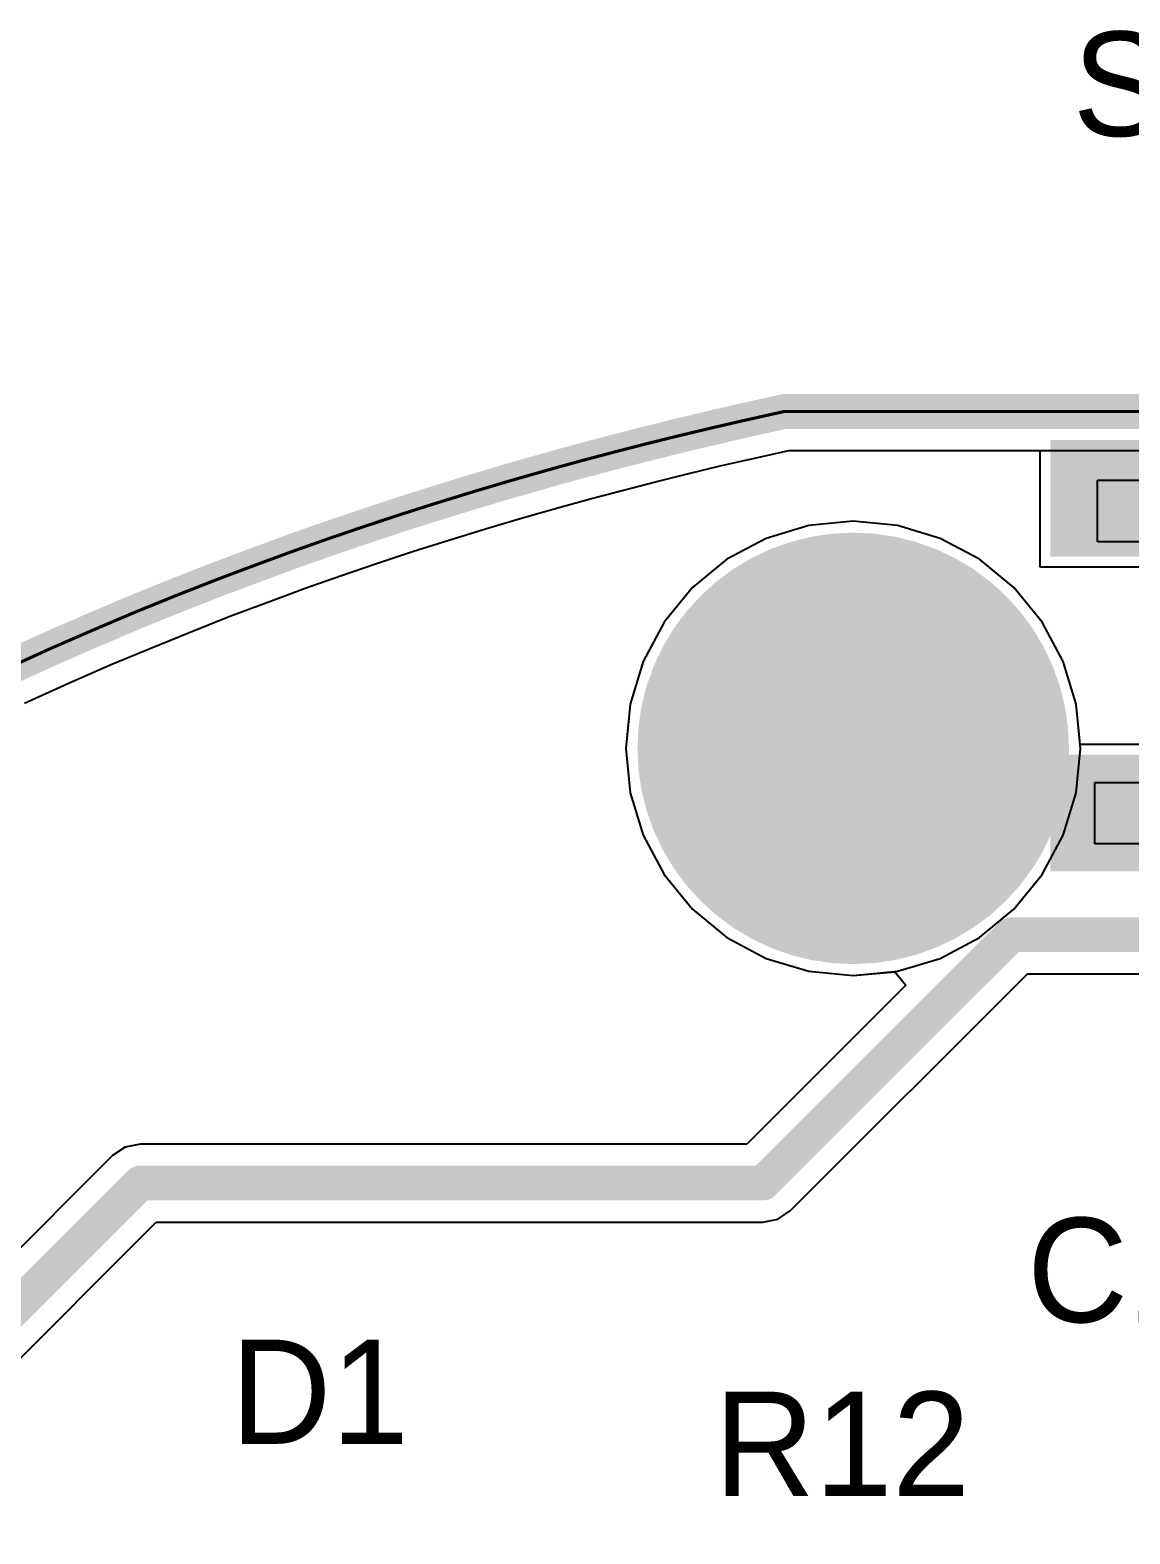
# Model space of a CAD drawing. Header units: millimetres. Extents: x -14 to 86, y -29 to 39.
# Drawn here: x 0.34 to 8.37, y 28.17 to 39.16 of the extents above; entities that cross this region are included whole.
import ezdxf

# ---------------------------------------------------------------- set-up
doc = ezdxf.new("R2010")
doc.units = ezdxf.units.MM
for name, color, linetype in [('BottomLayer', 5, 'Continuous'), ('BottomSolder', 6, 'Continuous'), ('KeepOutLayer', 6, 'Continuous'), ('Mechanical1', 6, 'Continuous'), ('Mechanical4', 56, 'Continuous'), ('Mechanical5', 56, 'Continuous'), ('Mechanical6', 56, 'Continuous'), ('MultiLayer', 9, 'Continuous'), ('PadHoleLayer', 156, 'Continuous'), ('TopLayer', 1, 'Continuous'), ('TopOverlay', 2, 'Continuous'), ('TopPaste', 8, 'Continuous'), ('TopSolder', 216, 'Continuous')]:
    doc.layers.add(name, color=color, linetype=linetype)

# ---------------------------------------------------------------- blocks, each defined once
blk = doc.blocks.new('SW_TH_MSK12C02_32')
at = {"layer": 'BottomLayer', "const_width": 0.45}
for points in [[(-1.725, -0.55, 1), (-1.275, -0.55, 1)], [(1.275, -0.55, 1), (1.725, -0.55, 1)]]:
    blk.add_lwpolyline(points, format="xyb", close=True, dxfattribs=at)
at = {"layer": 'BottomSolder', "const_width": 0.526}
for points in [[(-1.763, -0.55, 1), (-1.237, -0.55, 1)], [(1.237, -0.55, 1), (1.763, -0.55, 1)]]:
    blk.add_lwpolyline(points, format="xyb", close=True, dxfattribs=at)
at = {"layer": 'Mechanical4'}
for p, q in [((-3.3, -1.844), (-3.3, 0.856)), ((-3.3, 0.856), (3.3, 0.856)), ((3.3, 0.856), (3.3, -1.844)), ((3.3, -1.844), (-3.3, -1.844))]:
    blk.add_line(p, q, dxfattribs=at)
for points, const_width in [([(-1.275, -0.55, 1), (-1.725, -0.55, 1)], 0.45), ([(1.725, -0.55, 1), (1.275, -0.55, 1)], 0.45), ([(-1.837, -0.55, 1), (-1.612, -0.55, 1)], 0.225), ([(-1.387, -0.55, 1), (-1.162, -0.55, 1)], 0.225), ([(1.163, -0.55, 1), (1.388, -0.55, 1)], 0.225), ([(1.613, -0.55, 1), (1.838, -0.55, 1)], 0.225)]:
    blk.add_lwpolyline(points, format="xyb", close=True, dxfattribs=dict(at, const_width=const_width))
at = {"layer": 'Mechanical5'}
for p, q in [((-2.475, 1.056), (-2.475, 2.056)), ((-2.475, 2.056), (-2.025, 2.056)), ((-2.025, 2.056), (-2.025, 1.056)), ((0.525, 1.056), (0.525, 2.056)), ((0.525, 2.056), (0.975, 2.056)), ((0.975, 2.056), (0.975, 1.056)), ((2.025, 1.056), (2.025, 2.056)), ((2.025, 2.056), (2.475, 2.056)), ((2.475, 2.056), (2.475, 1.056)), ((-2.475, 0.846), (-2.475, 1.066)), ((-2.475, 1.066), (-2.025, 1.066)), ((-2.025, 1.056), (-2.475, 1.056)), ((-2.025, 1.066), (-2.025, 0.846)), ((0.525, 0.846), (0.525, 1.066)), ((0.525, 1.066), (0.975, 1.066)), ((0.975, 1.056), (0.525, 1.056)), ((0.975, 1.066), (0.975, 0.846)), ((2.025, 0.846), (2.025, 1.066)), ((2.025, 1.066), (2.475, 1.066)), ((2.475, 1.056), (2.025, 1.056)), ((2.475, 1.066), (2.475, 0.846)), ((-3.95, 0.375), (-3.95, 0.825)), ((-3.95, 0.825), (-3.25, 0.825)), ((-3.25, 0.825), (-3.25, 0.375)), ((-2.025, 0.846), (-2.475, 0.846)), ((0.975, 0.846), (0.525, 0.846)), ((2.475, 0.846), (2.025, 0.846)), ((3.25, 0.375), (3.25, 0.825)), ((3.25, 0.825), (3.95, 0.825)), ((3.95, 0.825), (3.95, 0.375)), ((-3.25, 0.375), (-3.95, 0.375)), ((3.95, 0.375), (3.25, 0.375)), ((-3.95, -1.831), (-3.95, -1.381)), ((-3.95, -1.381), (-3.25, -1.381)), ((-3.25, -1.381), (-3.25, -1.831)), ((3.23, -1.831), (3.23, -1.381)), ((3.23, -1.381), (3.93, -1.381)), ((3.93, -1.381), (3.93, -1.831)), ((-3.25, -1.831), (-3.95, -1.831)), ((3.93, -1.831), (3.23, -1.831))]:
    blk.add_line(p, q, dxfattribs=at)
at = {"layer": 'Mechanical6'}
for points, const_width in [([(-3.27, -1.844, 1), (-3.33, -1.844, 1)], 0.06), ([(-3.345, -1.844, 1), (-3.315, -1.844, 1)], 0.03), ([(-3.285, -1.844, 1), (-3.255, -1.844, 1)], 0.03)]:
    blk.add_lwpolyline(points, format="xyb", close=True, dxfattribs=dict(at, const_width=const_width))
at = {"layer": 'MultiLayer', "const_width": 0.45}
for points in [[(-1.725, -0.55, 1), (-1.275, -0.55, 1)], [(1.275, -0.55, 1), (1.725, -0.55, 1)]]:
    blk.add_lwpolyline(points, format="xyb", close=True, dxfattribs=at)
at = {"layer": 'PadHoleLayer', "const_width": 0.45}
for points in [[(-1.725, -0.55, 1), (-1.275, -0.55, 1)], [(1.275, -0.55, 1), (1.725, -0.55, 1)]]:
    blk.add_lwpolyline(points, format="xyb", close=True, dxfattribs=at)
at = {"layer": 'TopLayer', "const_width": 0.45}
for points in [[(-1.725, -0.55, 1), (-1.275, -0.55, 1)], [(1.275, -0.55, 1), (1.725, -0.55, 1)]]:
    blk.add_lwpolyline(points, format="xyb", close=True, dxfattribs=at)
at = {"layer": 'TopLayer'}
for points in [[(-1.95, 0.938), (-1.95, 2.462), (-2.55, 0.938), (-2.55, 2.462)], [(1.05, 0.938), (1.05, 2.462), (0.45, 0.938), (0.45, 2.462)], [(2.55, 0.938), (2.55, 2.462), (1.95, 0.938), (1.95, 2.462)], [(-3, 0.95), (-4.2, 0.95), (-3, 0.25), (-4.2, 0.25)], [(4.2, 0.95), (3, 0.95), (4.2, 0.25), (3, 0.25)], [(-3, -1.35), (-4.2, -1.35), (-3, -2.05), (-4.2, -2.05)], [(4.2, -1.35), (3, -1.35), (4.2, -2.05), (3, -2.05)]]:
    blk.add_solid(points, dxfattribs=at)
at = {"layer": 'TopOverlay', "const_width": 0.254}
for points in [[(0, 0.95), (-1.5, 0.95)], [(2.769, 0.95), (2.759, 0.95)], [(-3.4, 0.056), (-3.4, -1.144)], [(3.4, 0.056), (3.4, -1.144)], [(2.75, -1.95), (-2.75, -1.95)], [(-2.025, -1.95), (-2.025, -3.55)], [(-0.75, -1.95), (-0.75, -3.55)], [(-0.75, -3.55), (-2.025, -3.55)]]:
    blk.add_lwpolyline(points, dxfattribs=at)
at = {"layer": 'TopOverlay', "const_width": 0.127}
for points in [[(-1.563, 0.95, 1), (-1.436, 0.95, 1)], [(-0.064, 0.95, 1), (0.064, 0.95, 1)], [(2.695, 0.95, 1), (2.822, 0.95, 1)], [(2.705, 0.95, 1), (2.832, 0.95, 1)], [(-3.463, 0.056, 1), (-3.336, 0.056, 1)], [(3.336, 0.056, 1), (3.463, 0.056, 1)], [(-3.463, -1.144, 1), (-3.336, -1.144, 1)], [(3.336, -1.144, 1), (3.463, -1.144, 1)], [(-2.813, -1.95, 1), (-2.686, -1.95, 1)], [(-2.089, -1.95, 1), (-1.962, -1.95, 1)], [(-0.813, -1.95, 1), (-0.686, -1.95, 1)], [(2.687, -1.95, 1), (2.814, -1.95, 1)], [(-2.089, -3.55, 1), (-1.962, -3.55, 1)], [(-2.089, -3.55, 1), (-1.962, -3.55, 1)], [(-0.813, -3.55, 1), (-0.686, -3.55, 1)], [(-0.813, -3.55, 1), (-0.686, -3.55, 1)]]:
    blk.add_lwpolyline(points, format="xyb", close=True, dxfattribs=at)
at = {"layer": 'TopPaste'}
for points in [[(-1.95, 0.938), (-1.95, 2.462), (-2.55, 0.938), (-2.55, 2.462)], [(1.05, 0.938), (1.05, 2.462), (0.45, 0.938), (0.45, 2.462)], [(2.55, 0.938), (2.55, 2.462), (1.95, 0.938), (1.95, 2.462)], [(-3, 0.95), (-4.2, 0.95), (-3, 0.25), (-4.2, 0.25)], [(4.2, 0.95), (3, 0.95), (4.2, 0.25), (3, 0.25)], [(-3, -1.35), (-4.2, -1.35), (-3, -2.05), (-4.2, -2.05)], [(4.2, -1.35), (3, -1.35), (4.2, -2.05), (3, -2.05)]]:
    blk.add_solid(points, dxfattribs=at)
at = {"layer": 'TopSolder', "const_width": 0.526}
for points in [[(-1.763, -0.55, 1), (-1.237, -0.55, 1)], [(1.237, -0.55, 1), (1.763, -0.55, 1)]]:
    blk.add_lwpolyline(points, format="xyb", close=True, dxfattribs=at)
at = {"layer": 'TopSolder'}
for points in [[(-1.874, 0.862), (-1.874, 2.538), (-2.626, 0.862), (-2.626, 2.538)], [(1.126, 0.862), (1.126, 2.538), (0.374, 0.862), (0.374, 2.538)], [(2.626, 0.862), (2.626, 2.538), (1.874, 0.862), (1.874, 2.538)], [(-2.924, 1.026), (-4.276, 1.026), (-2.924, 0.174), (-4.276, 0.174)], [(4.276, 1.026), (2.924, 1.026), (4.276, 0.174), (2.924, 0.174)], [(-2.924, -1.274), (-4.276, -1.274), (-2.924, -2.126), (-4.276, -2.126)], [(4.276, -1.274), (2.924, -1.274), (4.276, -2.126), (2.924, -2.126)]]:
    blk.add_solid(points, dxfattribs=at)

msp = doc.modelspace()

# ---------------------------------------------------------------- linework, layer by layer
at = {"layer": 'BottomLayer'}
for p, q in [((5.619, 36.027), (5.88, 36.085)), ((5.88, 36.085), (57.802, 36.085)), ((5.141, 35.915), (5.379, 35.972)), ((5.379, 35.972), (5.619, 36.027)), ((4.672, 35.796), (4.906, 35.856)), ((4.906, 35.856), (5.141, 35.915)), ((4.21, 35.671), (4.44, 35.735)), ((4.44, 35.735), (4.672, 35.796)), ((3.665, 35.513), (3.936, 35.593)), ((3.936, 35.593), (4.21, 35.671)), ((3.396, 35.43), (3.665, 35.513)), ((6.026, 35.537), (5.715, 35.443)), ((6.35, 35.569), (6.026, 35.537)), ((6.674, 35.537), (6.35, 35.569)), ((6.985, 35.443), (6.674, 35.537)), ((3.131, 35.346), (3.396, 35.43)), ((5.715, 35.443), (5.428, 35.29)), ((7.272, 35.29), (6.985, 35.443)), ((2.868, 35.259), (3.131, 35.346)), ((5.428, 35.29), (5.176, 35.083)), ((7.524, 35.083), (7.272, 35.29)), ((2.349, 35.079), (2.607, 35.17)), ((2.607, 35.17), (2.868, 35.259)), ((2.094, 34.985), (2.349, 35.079)), ((5.176, 35.083), (4.969, 34.831)), ((7.731, 34.831), (7.524, 35.083)), ((1.799, 34.874), (2.094, 34.985)), ((1.508, 34.759), (1.799, 34.874)), ((4.969, 34.831), (4.816, 34.544)), ((7.884, 34.544), (7.731, 34.831)), ((1.22, 34.642), (1.508, 34.759)), ((0.936, 34.523), (1.22, 34.642)), ((0.615, 34.382), (0.936, 34.523)), ((4.816, 34.544), (4.722, 34.233)), ((7.978, 34.233), (7.884, 34.544)), ((0.299, 34.239), (0.615, 34.382)), ((4.722, 34.233), (4.69, 33.909)), ((8.01, 33.909), (7.978, 34.233)), ((4.69, 33.909), (4.722, 33.585)), ((7.978, 33.585), (8.01, 33.909)), ((4.722, 33.585), (4.816, 33.274)), ((7.884, 33.274), (7.978, 33.585)), ((4.816, 33.274), (4.969, 32.987)), ((7.731, 32.987), (7.884, 33.274)), ((4.969, 32.987), (5.176, 32.735)), ((7.524, 32.735), (7.731, 32.987)), ((5.176, 32.735), (5.428, 32.528)), ((7.272, 32.528), (7.524, 32.735)), ((5.428, 32.528), (5.715, 32.375)), ((6.985, 32.375), (7.272, 32.528)), ((5.715, 32.375), (6.026, 32.281)), ((6.674, 32.281), (6.985, 32.375)), ((6.026, 32.281), (6.35, 32.249)), ((6.35, 32.249), (6.674, 32.281))]:
    msp.add_line(p, q, dxfattribs=at)
at = {"layer": 'BottomLayer', "const_width": 1.5}
msp.add_lwpolyline([(5.6, 33.909, 1), (7.1, 33.909, 1)], format="xyb", close=True, dxfattribs=at)
at = {"layer": 'BottomSolder', "const_width": 1.576}
msp.add_lwpolyline([(5.562, 33.909, 1), (7.138, 33.909, 1)], format="xyb", close=True, dxfattribs=at)
at = {"layer": 'KeepOutLayer', "const_width": 0.254}
for points in [[(5.556, 36.305), (5.848, 36.37)], [(5.848, 36.37), (65.848, 36.37)], [(5.074, 36.192), (5.314, 36.249)], [(5.314, 36.249), (5.556, 36.305)], [(4.6, 36.072), (4.836, 36.133)], [(4.836, 36.133), (5.074, 36.192)], [(4.365, 36.01), (4.6, 36.072)], [(3.856, 35.867), (4.133, 35.946)], [(4.133, 35.946), (4.365, 36.01)], [(3.583, 35.786), (3.856, 35.867)], [(3.043, 35.617), (3.311, 35.702)], [(3.311, 35.702), (3.583, 35.786)], [(2.777, 35.529), (3.043, 35.617)], [(2.513, 35.439), (2.777, 35.529)], [(2.253, 35.347), (2.513, 35.439)], [(1.697, 35.14), (1.995, 35.252)], [(1.995, 35.252), (2.253, 35.347)], [(1.402, 35.024), (1.697, 35.14)], [(1.111, 34.906), (1.402, 35.024)], [(0.824, 34.784), (1.111, 34.906)], [(0.499, 34.643), (0.824, 34.784)], [(0.179, 34.497), (0.499, 34.643)]]:
    msp.add_lwpolyline(points, dxfattribs=at)
at = {"layer": 'KeepOutLayer', "const_width": 0.127}
for points in [[(5.785, 36.37, 1), (5.912, 36.37, 1)], [(5.785, 36.37, 1), (5.912, 36.37, 1)], [(5.25, 36.249, 1), (5.377, 36.249, 1)], [(5.25, 36.249, 1), (5.377, 36.249, 1)], [(5.492, 36.305, 1), (5.619, 36.305, 1)], [(5.492, 36.305, 1), (5.619, 36.305, 1)], [(4.772, 36.133, 1), (4.899, 36.133, 1)], [(4.772, 36.133, 1), (4.899, 36.133, 1)], [(5.01, 36.192, 1), (5.137, 36.192, 1)], [(5.01, 36.192, 1), (5.137, 36.192, 1)], [(4.536, 36.072, 1), (4.663, 36.072, 1)], [(4.536, 36.072, 1), (4.663, 36.072, 1)], [(4.069, 35.946, 1), (4.196, 35.946, 1)], [(4.069, 35.946, 1), (4.196, 35.946, 1)], [(4.302, 36.01, 1), (4.429, 36.01, 1)], [(4.302, 36.01, 1), (4.429, 36.01, 1)], [(3.793, 35.867, 1), (3.92, 35.867, 1)], [(3.793, 35.867, 1), (3.92, 35.867, 1)], [(3.248, 35.702, 1), (3.375, 35.702, 1)], [(3.248, 35.702, 1), (3.375, 35.702, 1)], [(3.519, 35.786, 1), (3.646, 35.786, 1)], [(3.519, 35.786, 1), (3.646, 35.786, 1)], [(2.979, 35.617, 1), (3.106, 35.617, 1)], [(2.979, 35.617, 1), (3.106, 35.617, 1)], [(2.713, 35.529, 1), (2.84, 35.529, 1)], [(2.713, 35.529, 1), (2.84, 35.529, 1)], [(2.45, 35.439, 1), (2.577, 35.439, 1)], [(2.45, 35.439, 1), (2.577, 35.439, 1)], [(1.931, 35.252, 1), (2.058, 35.252, 1)], [(1.931, 35.252, 1), (2.058, 35.252, 1)], [(2.189, 35.347, 1), (2.316, 35.347, 1)], [(2.189, 35.347, 1), (2.316, 35.347, 1)], [(1.633, 35.14, 1), (1.76, 35.14, 1)], [(1.633, 35.14, 1), (1.76, 35.14, 1)], [(1.339, 35.024, 1), (1.466, 35.024, 1)], [(1.339, 35.024, 1), (1.466, 35.024, 1)], [(1.048, 34.906, 1), (1.175, 34.906, 1)], [(1.048, 34.906, 1), (1.175, 34.906, 1)], [(0.76, 34.784, 1), (0.887, 34.784, 1)], [(0.76, 34.784, 1), (0.887, 34.784, 1)], [(0.436, 34.643, 1), (0.563, 34.643, 1)], [(0.436, 34.643, 1), (0.563, 34.643, 1)]]:
    msp.add_lwpolyline(points, format="xyb", close=True, dxfattribs=at)
at = {"layer": 'Mechanical1', "const_width": 0.0227}
for points in [[(5.556, 36.305), (5.848, 36.37)], [(5.848, 36.37), (35.848, 36.37)], [(5.074, 36.192), (5.314, 36.249)], [(5.314, 36.249), (5.556, 36.305)], [(4.6, 36.072), (4.836, 36.133)], [(4.836, 36.133), (5.074, 36.192)], [(4.365, 36.01), (4.6, 36.072)], [(3.856, 35.867), (4.133, 35.946)], [(4.133, 35.946), (4.365, 36.01)], [(3.583, 35.786), (3.856, 35.867)], [(3.043, 35.617), (3.311, 35.702)], [(3.311, 35.702), (3.583, 35.786)], [(2.777, 35.529), (3.043, 35.617)], [(2.513, 35.439), (2.777, 35.529)], [(2.253, 35.347), (2.513, 35.439)], [(1.697, 35.14), (1.995, 35.252)], [(1.995, 35.252), (2.253, 35.347)], [(1.402, 35.024), (1.697, 35.14)], [(1.111, 34.906), (1.402, 35.024)], [(0.824, 34.784), (1.111, 34.906)], [(0.499, 34.643), (0.824, 34.784)], [(0.179, 34.497), (0.499, 34.643)]]:
    msp.add_lwpolyline(points, dxfattribs=at)
at = {"layer": 'Mechanical1', "const_width": 0.0113}
for points in [[(5.843, 36.37, 1), (5.854, 36.37, 1)], [(5.843, 36.37, 1), (5.854, 36.37, 1)], [(5.308, 36.249, 1), (5.32, 36.249, 1)], [(5.308, 36.249, 1), (5.32, 36.249, 1)], [(5.55, 36.305, 1), (5.561, 36.305, 1)], [(5.55, 36.305, 1), (5.561, 36.305, 1)], [(4.83, 36.133, 1), (4.842, 36.133, 1)], [(4.83, 36.133, 1), (4.842, 36.133, 1)], [(5.068, 36.192, 1), (5.08, 36.192, 1)], [(5.068, 36.192, 1), (5.08, 36.192, 1)], [(4.594, 36.072, 1), (4.605, 36.072, 1)], [(4.594, 36.072, 1), (4.605, 36.072, 1)], [(4.127, 35.946, 1), (4.139, 35.946, 1)], [(4.127, 35.946, 1), (4.139, 35.946, 1)], [(4.36, 36.01, 1), (4.371, 36.01, 1)], [(4.36, 36.01, 1), (4.371, 36.01, 1)], [(3.851, 35.867, 1), (3.862, 35.867, 1)], [(3.851, 35.867, 1), (3.862, 35.867, 1)], [(3.306, 35.702, 1), (3.317, 35.702, 1)], [(3.306, 35.702, 1), (3.317, 35.702, 1)], [(3.577, 35.786, 1), (3.588, 35.786, 1)], [(3.577, 35.786, 1), (3.588, 35.786, 1)], [(3.037, 35.617, 1), (3.048, 35.617, 1)], [(3.037, 35.617, 1), (3.048, 35.617, 1)], [(2.771, 35.529, 1), (2.782, 35.529, 1)], [(2.771, 35.529, 1), (2.782, 35.529, 1)], [(2.508, 35.439, 1), (2.519, 35.439, 1)], [(2.508, 35.439, 1), (2.519, 35.439, 1)], [(1.989, 35.252, 1), (2, 35.252, 1)], [(1.989, 35.252, 1), (2, 35.252, 1)], [(2.247, 35.347, 1), (2.258, 35.347, 1)], [(2.247, 35.347, 1), (2.258, 35.347, 1)], [(1.691, 35.14, 1), (1.702, 35.14, 1)], [(1.691, 35.14, 1), (1.702, 35.14, 1)], [(1.396, 35.024, 1), (1.408, 35.024, 1)], [(1.396, 35.024, 1), (1.408, 35.024, 1)], [(1.105, 34.906, 1), (1.117, 34.906, 1)], [(1.105, 34.906, 1), (1.117, 34.906, 1)], [(0.818, 34.784, 1), (0.829, 34.784, 1)], [(0.818, 34.784, 1), (0.829, 34.784, 1)], [(0.494, 34.643, 1), (0.505, 34.643, 1)], [(0.494, 34.643, 1), (0.505, 34.643, 1)]]:
    msp.add_lwpolyline(points, format="xyb", close=True, dxfattribs=at)
at = {"layer": 'MultiLayer', "const_width": 1.5}
msp.add_lwpolyline([(5.6, 33.909, 1), (7.1, 33.909, 1)], format="xyb", close=True, dxfattribs=at)
at = {"layer": 'PadHoleLayer', "const_width": 1}
msp.add_lwpolyline([(5.85, 33.909, 1), (6.85, 33.909, 1)], format="xyb", close=True, dxfattribs=at)
at = {"layer": 'TopLayer'}
for p, q in [((5.619, 36.027), (5.88, 36.085)), ((5.88, 36.085), (7.713, 36.085)), ((7.713, 36.085), (7.713, 35.234)), ((5.141, 35.915), (5.379, 35.972)), ((5.379, 35.972), (5.619, 36.027)), ((4.672, 35.796), (4.906, 35.856)), ((4.906, 35.856), (5.141, 35.915)), ((4.21, 35.671), (4.44, 35.735)), ((4.44, 35.735), (4.672, 35.796)), ((3.665, 35.513), (3.936, 35.593)), ((3.936, 35.593), (4.21, 35.671)), ((3.396, 35.43), (3.665, 35.513)), ((6.026, 35.537), (5.715, 35.443)), ((6.35, 35.569), (6.026, 35.537)), ((6.674, 35.537), (6.35, 35.569)), ((6.985, 35.443), (6.674, 35.537)), ((3.131, 35.346), (3.396, 35.43)), ((5.715, 35.443), (5.428, 35.29)), ((7.272, 35.29), (6.985, 35.443)), ((2.868, 35.259), (3.131, 35.346)), ((5.428, 35.29), (5.176, 35.083)), ((7.524, 35.083), (7.272, 35.29)), ((2.349, 35.079), (2.607, 35.17)), ((2.607, 35.17), (2.868, 35.259)), ((7.713, 35.234), (9.217, 35.234)), ((2.094, 34.985), (2.349, 35.079)), ((5.176, 35.083), (4.969, 34.831)), ((7.731, 34.831), (7.524, 35.083)), ((1.799, 34.874), (2.094, 34.985)), ((1.508, 34.759), (1.799, 34.874)), ((4.969, 34.831), (4.816, 34.544)), ((7.884, 34.544), (7.731, 34.831)), ((1.22, 34.642), (1.508, 34.759)), ((0.936, 34.523), (1.22, 34.642)), ((0.615, 34.382), (0.936, 34.523)), ((4.816, 34.544), (4.722, 34.233)), ((7.978, 34.233), (7.884, 34.544)), ((0.299, 34.239), (0.615, 34.382)), ((4.722, 34.233), (4.69, 33.909)), ((8.007, 33.938), (7.978, 34.233)), ((4.69, 33.909), (4.722, 33.585)), ((9.217, 33.938), (8.007, 33.938)), ((4.722, 33.585), (4.816, 33.274)), ((4.816, 33.274), (4.969, 32.987)), ((4.969, 32.987), (5.176, 32.735)), ((5.176, 32.735), (5.428, 32.528)), ((5.428, 32.528), (5.715, 32.375)), ((5.715, 32.375), (6.026, 32.281)), ((5.893, 30.533), (7.623, 32.263)), ((6.026, 32.281), (6.35, 32.249)), ((6.35, 32.249), (6.653, 32.278)), ((6.653, 32.278), (6.734, 32.18)), ((7.623, 32.263), (9.363, 32.263)), ((6.734, 32.18), (5.573, 31.019)), ((6.734, 32.18), (6.734, 32.18)), ((1.034, 30.997), (0.942, 30.935)), ((1.143, 31.019), (1.034, 30.997)), ((5.573, 31.019), (1.143, 31.019)), ((0.942, 30.935), (-1.725, 28.268)), ((0.942, 30.935), (0.942, 30.935)), ((-1.239, 27.949), (1.261, 30.449)), ((1.261, 30.449), (5.691, 30.449)), ((5.691, 30.449), (5.8, 30.471)), ((5.691, 30.449), (5.691, 30.449)), ((5.8, 30.471), (5.893, 30.533))]:
    msp.add_line(p, q, dxfattribs=at)
for points, const_width in [([(5.6, 33.909, 1), (7.1, 33.909, 1)], 1.5), ([(7.442, 32.548, 1), (7.569, 32.548, 1)], 0.127), ([(7.442, 32.548, 1), (7.569, 32.548, 1)], 0.127), ([(1.079, 30.734, 1), (1.206, 30.734, 1)], 0.127), ([(1.079, 30.734, 1), (1.206, 30.734, 1)], 0.127), ([(5.628, 30.734, 1), (5.755, 30.734, 1)], 0.127), ([(5.628, 30.734, 1), (5.755, 30.734, 1)], 0.127)]:
    msp.add_lwpolyline(points, format="xyb", close=True, dxfattribs=dict(at, const_width=const_width))
at = {"layer": 'TopLayer', "const_width": 0.254}
for points in [[(5.691, 30.734), (7.505, 32.548)], [(7.505, 32.548), (9.839, 32.548)], [(-1.524, 28.067), (1.143, 30.734)], [(1.143, 30.734), (5.691, 30.734)]]:
    msp.add_lwpolyline(points, dxfattribs=at)
at = {"layer": 'TopSolder', "const_width": 1.576}
msp.add_lwpolyline([(5.562, 33.909, 1), (7.138, 33.909, 1)], format="xyb", close=True, dxfattribs=at)

# ---------------------------------------------------------------- block references
at = {"rotation": 180}
msp.add_blockref('SW_TH_MSK12C02_32', (12.065, 34.036), dxfattribs=at)

# ---------------------------------------------------------------- texts
at = {"layer": 'TopOverlay'}
for s, p in [('SW1', (7.953, 38.382)), ('C10', (7.62, 29.718)), ('D1', (1.803, 28.829)), ('R12', (5.334, 28.448))]:
    msp.add_text(s, height=0.762, dxfattribs=at).set_placement(p)

doc.saveas('drawing.dxf')
